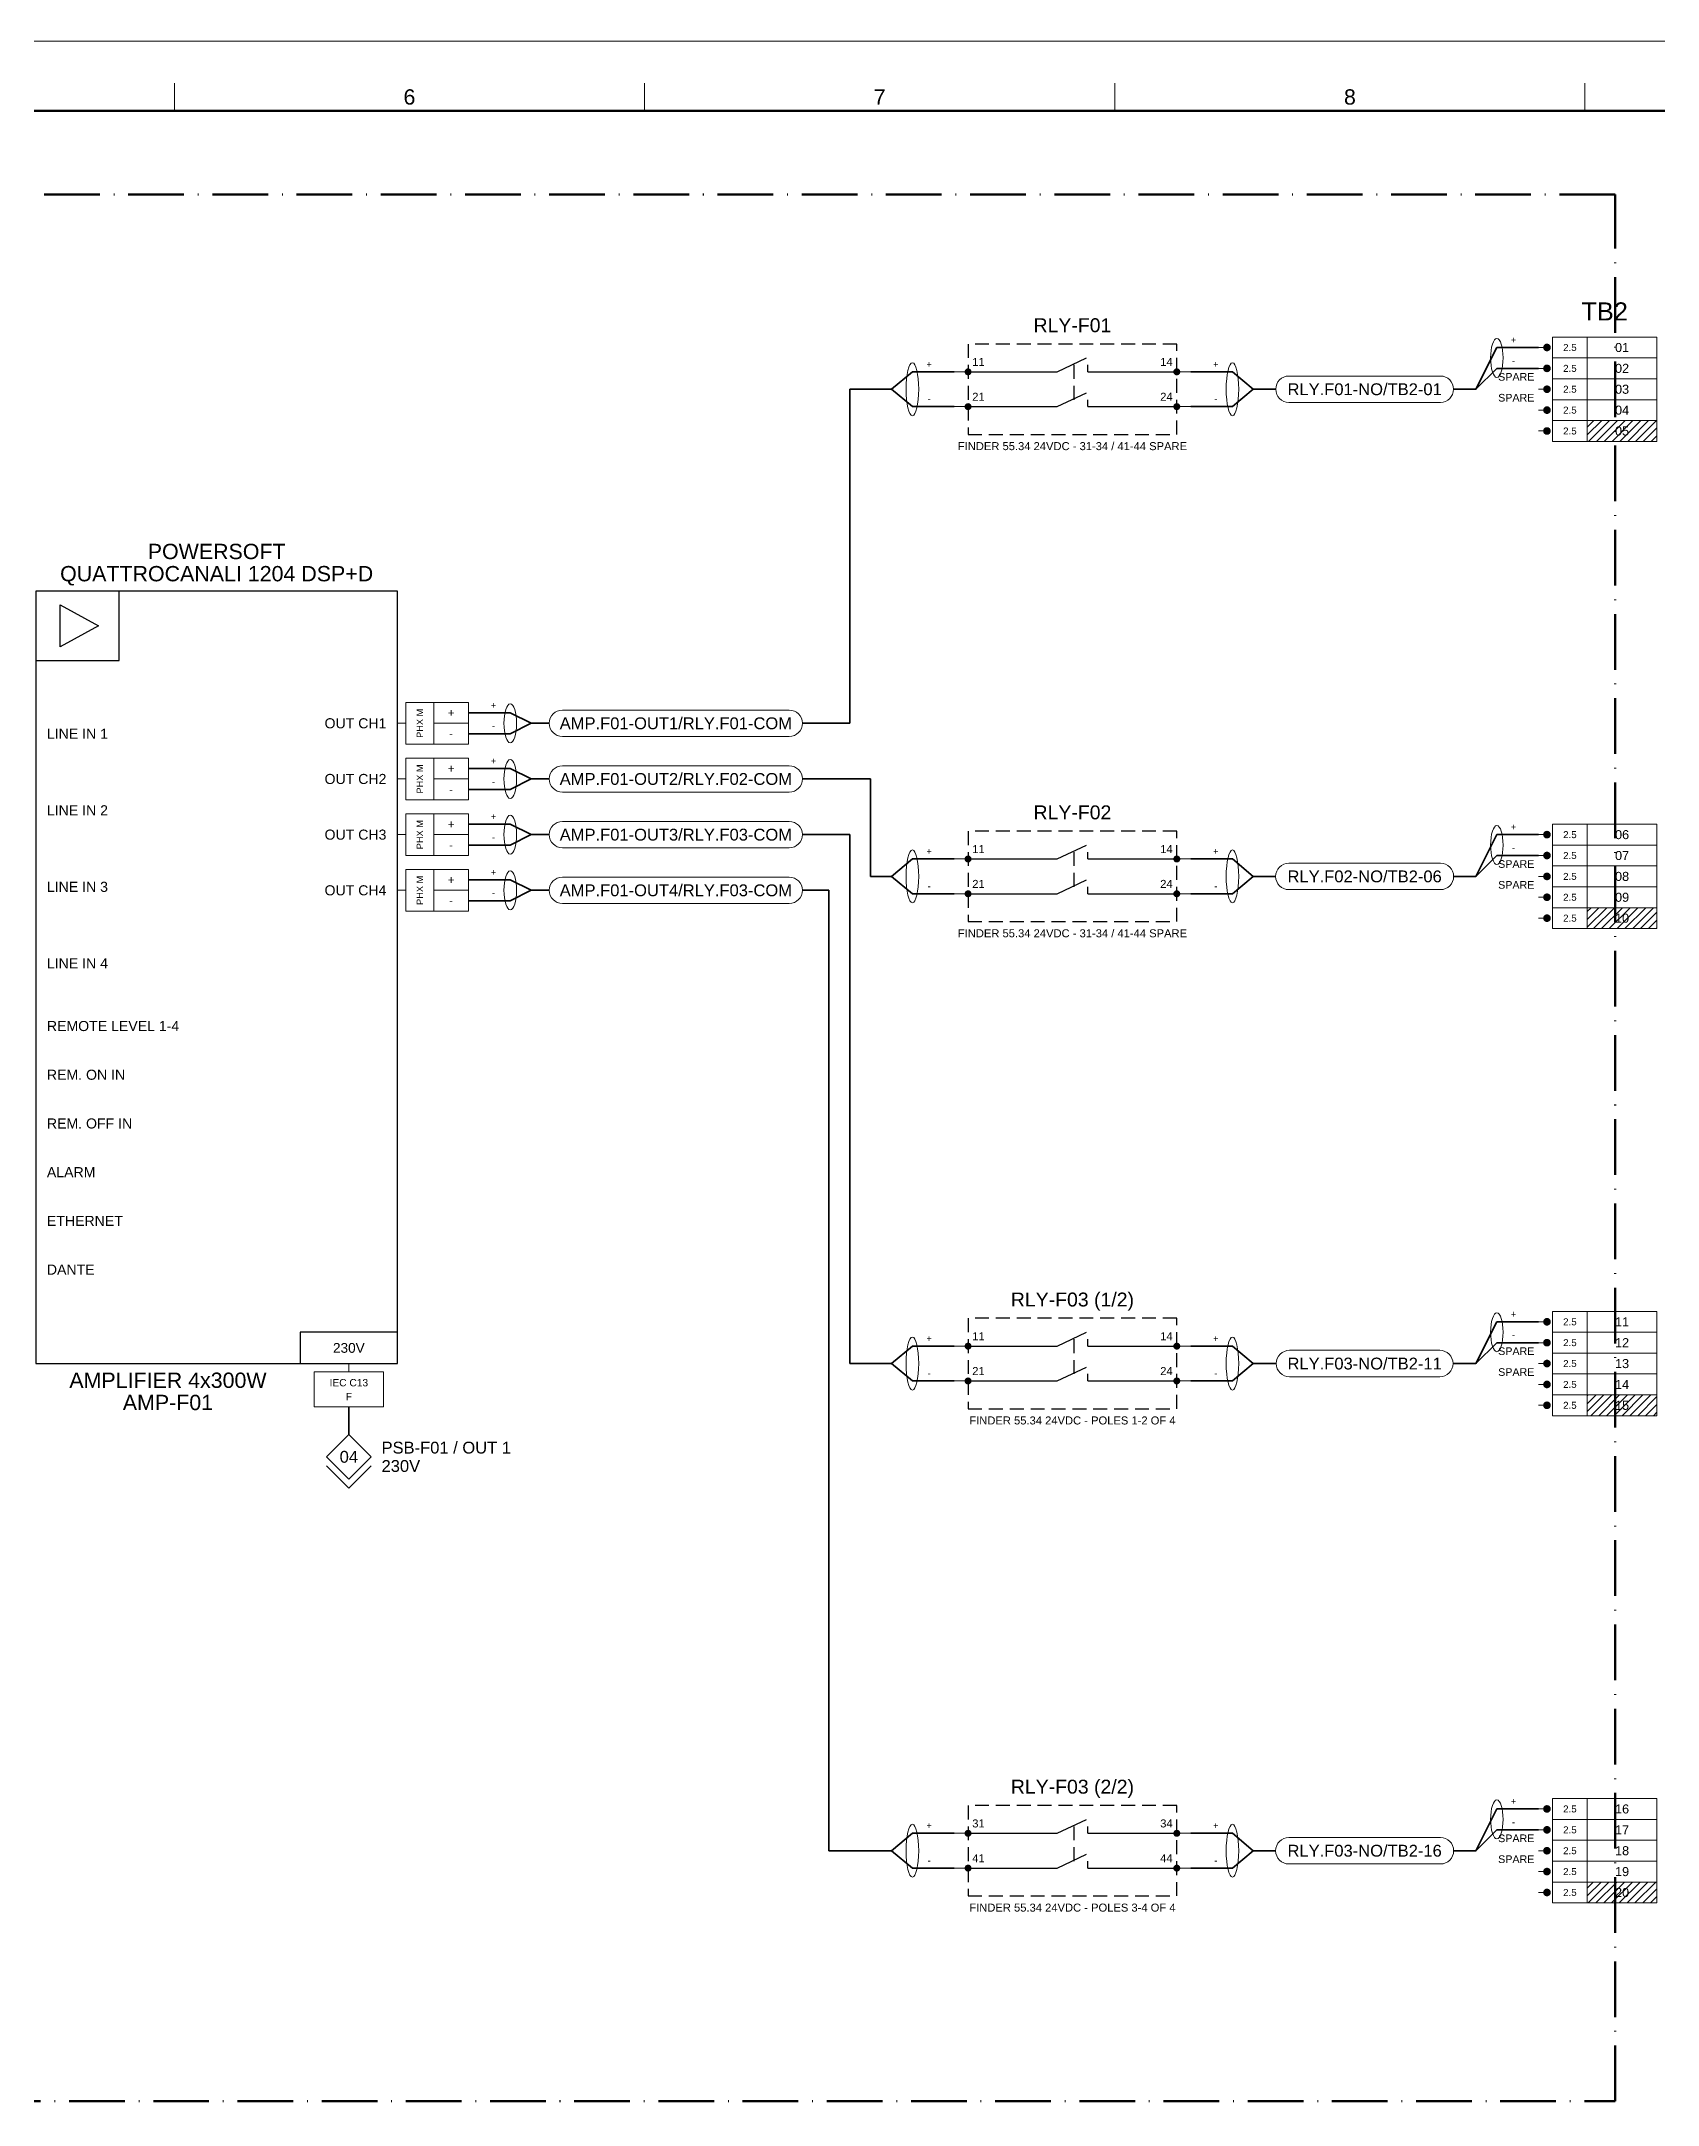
# Model space of a CAD drawing. Header units: millimetres. Extents: x 0 to 841, y 0 to 594.
# Drawn here: x 338.8 to 571.1, y 297.5 to 594 of the extents above; entities that cross this region are included whole.
import ezdxf
from ezdxf.enums import TextEntityAlignment as Align

# ---------------------------------------------------------------- set-up
doc = ezdxf.new("R2010")
doc.units = ezdxf.units.MM
doc.linetypes.add('AV_DASHDOT', pattern=[12, 8, -2, 0, -2])
doc.linetypes.add('AV_HIDDEN', pattern=[3, 2, -1])
for name, color, linetype, lineweight in [('AV-CONN', 7, 'Continuous', 18), ('AV-LABEL', 7, 'Continuous', 18), ('AV-NOTE', 7, 'Continuous', 18), ('AV-TB', 7, 'Continuous', 18), ('AV-TEXT', 7, 'Continuous', 18), ('AV-TEXT-DEV', 7, 'Continuous', 18)]:
    doc.layers.add(name, color=color, linetype=linetype, lineweight=lineweight)
for name, color, linetype, lineweight, true_color in [('AV-DEVICE', 7, 'Continuous', 25, 0x4682ff), ('AV-DEVICE-REF', 7, 'AV_HIDDEN', 25, 0x4682ff), ('AV-FRAME', 7, 'Continuous', 70, 0x7800ff), ('AV-RACK', 7, 'AV_DASHDOT', 50, 0xff00ff), ('AV-SYM', 7, 'Continuous', 25, 0x4682ff), ('AV-XREF', 7, 'Continuous', 18, 0x00af00), ('AV-ZONE', 7, 'Continuous', 18, 0x7800ff), ('W-POWER', 7, 'Continuous', 35, 0xeb8c00), ('W-SPEAKER', 7, 'Continuous', 35, 0x00a0a0)]:
    doc.layers.add(name, color=color, linetype=linetype, lineweight=lineweight, true_color=true_color)
doc.styles.add('AV', font='arial.ttf')

msp = doc.modelspace()

# ---------------------------------------------------------------- hatches: boundary and pattern name
at = {"layer": 'AV-TB', "true_color": 0x009600}
h = msp.add_hatch(dxfattribs=at)
h.set_pattern_fill('ANSI31', scale=0.25)
h.paths.add_polyline_path([(561, 536.5), (571, 536.5), (571, 539.5), (561, 539.5)])
h = msp.add_hatch(dxfattribs=at)
h.set_pattern_fill('ANSI31', scale=0.25)
h.paths.add_polyline_path([(561, 466.5), (571, 466.5), (571, 469.5), (561, 469.5)])
h = msp.add_hatch(dxfattribs=at)
h.set_pattern_fill('ANSI31', scale=0.25)
h.paths.add_polyline_path([(561, 396.5), (571, 396.5), (571, 399.5), (561, 399.5)])
h = msp.add_hatch(dxfattribs=at)
h.set_pattern_fill('ANSI31', scale=0.25)
h.paths.add_polyline_path([(561, 326.5), (571, 326.5), (571, 329.5), (561, 329.5)])

# ---------------------------------------------------------------- linework, layer by layer
at = {"layer": 'AV-CONN'}
for p, q in [((390, 496), (391.2, 496)), ((390, 488), (391.2, 488)), ((390, 480), (391.2, 480)), ((390, 472), (391.2, 472)), ((383, 404), (383, 402.8))]:
    msp.add_line(p, q, dxfattribs=at)
for points in [[(391.2, 493), (395.2, 493), (395.2, 499), (391.2, 499)], [(395.2, 496), (400.2, 496), (400.2, 499), (395.2, 499)], [(395.2, 493), (400.2, 493), (400.2, 496), (395.2, 496)], [(391.2, 485), (395.2, 485), (395.2, 491), (391.2, 491)], [(395.2, 488), (400.2, 488), (400.2, 491), (395.2, 491)], [(395.2, 485), (400.2, 485), (400.2, 488), (395.2, 488)], [(391.2, 477), (395.2, 477), (395.2, 483), (391.2, 483)], [(395.2, 480), (400.2, 480), (400.2, 483), (395.2, 483)], [(395.2, 477), (400.2, 477), (400.2, 480), (395.2, 480)], [(391.2, 469), (395.2, 469), (395.2, 475), (391.2, 475)], [(395.2, 472), (400.2, 472), (400.2, 475), (395.2, 475)], [(395.2, 469), (400.2, 469), (400.2, 472), (395.2, 472)], [(378, 397.8), (388, 397.8), (388, 402.8), (378, 402.8)]]:
    msp.add_lwpolyline(points, close=True, dxfattribs=at)
for centre, major_axis, ratio in [((548, 548.5), (0, 2.8), 0.321429), ((464, 544), (0, 3.8), 0.236842), ((510, 544), (0, 3.8), 0.236842), ((406.2, 496), (0, 2.8), 0.321429), ((406.2, 488), (0, 2.8), 0.321429), ((406.2, 480), (0, 2.8), 0.321429), ((548, 478.5), (0, 2.8), 0.321429), ((464, 474), (0, 3.8), 0.236842), ((510, 474), (0, 3.8), 0.236842), ((406.2, 472), (0, 2.8), 0.321429), ((548, 408.5), (0, 2.8), 0.321429), ((464, 404), (0, 3.8), 0.236842), ((510, 404), (0, 3.8), 0.236842), ((548, 338.5), (0, 2.8), 0.321429), ((464, 334), (0, 3.8), 0.236842), ((510, 334), (0, 3.8), 0.236842)]:
    msp.add_ellipse(centre, major_axis=major_axis, ratio=ratio, dxfattribs=at)
at = {"layer": 'AV-DEVICE'}
for points in [[(338, 404), (390, 404), (390, 515), (338, 515)], [(338, 505), (350, 505), (350, 515), (338, 515)], [(376, 404), (390, 404), (390, 408.5), (376, 408.5)]]:
    msp.add_lwpolyline(points, close=True, dxfattribs=at)
at = {"layer": 'AV-DEVICE-REF'}
for points in [[(472, 537.5), (502, 537.5), (502, 550.5), (472, 550.5)], [(472, 467.5), (502, 467.5), (502, 480.5), (472, 480.5)], [(472, 397.5), (502, 397.5), (502, 410.5), (472, 410.5)], [(472, 327.5), (502, 327.5), (502, 340.5), (472, 340.5)]]:
    msp.add_lwpolyline(points, close=True, dxfattribs=at)
at = {"layer": 'AV-FRAME'}
msp.add_lwpolyline([(20, 10), (831, 10), (831, 584), (20, 584)], close=True, dxfattribs=at)
at = {"layer": 'AV-LABEL'}
for points in [[(518.12, 542.1), (539.88, 542.1, 1), (539.88, 545.9), (518.12, 545.9, 1)], [(413.7, 494.1), (446.3, 494.1, 1), (446.3, 497.9), (413.7, 497.9, 1)], [(413.7, 486.1), (446.3, 486.1, 1), (446.3, 489.9), (413.7, 489.9, 1)], [(413.7, 478.1), (446.3, 478.1, 1), (446.3, 481.9), (413.7, 481.9, 1)], [(518.11, 472.1), (539.89, 472.1, 1), (539.89, 475.9), (518.11, 475.9, 1)], [(413.7, 470.1), (446.3, 470.1, 1), (446.3, 473.9), (413.7, 473.9, 1)], [(518.2, 402.1), (539.8, 402.1, 1), (539.8, 405.9), (518.2, 405.9, 1)], [(518.11, 332.1), (539.89, 332.1, 1), (539.89, 335.9), (518.11, 335.9, 1)]]:
    msp.add_lwpolyline(points, format="xyb", close=True, dxfattribs=at)
at = {"layer": 'AV-RACK'}
msp.add_lwpolyline([(125, 298), (565, 298), (565, 572), (125, 572)], close=True, dxfattribs=at)
at = {"layer": 'AV-SYM'}
for p, q in [((472, 546.5), (484.8, 546.5)), ((484.8, 546.5), (489, 548.5)), ((489.2, 546.5), (489.2, 547.5)), ((489.2, 546.5), (502, 546.5)), ((484.8, 541.5), (489, 543.5)), ((472, 541.5), (484.8, 541.5)), ((489.2, 541.5), (489.2, 542.5)), ((489.2, 541.5), (502, 541.5)), ((484.8, 476.5), (489, 478.5)), ((489.2, 476.5), (489.2, 477.5)), ((472, 476.5), (484.8, 476.5)), ((489.2, 476.5), (502, 476.5)), ((472, 471.5), (484.8, 471.5)), ((484.8, 471.5), (489, 473.5)), ((489.2, 471.5), (489.2, 472.5)), ((489.2, 471.5), (502, 471.5)), ((472, 406.5), (484.8, 406.5)), ((484.8, 406.5), (489, 408.5)), ((489.2, 406.5), (489.2, 407.5)), ((489.2, 406.5), (502, 406.5)), ((484.8, 401.5), (489, 403.5)), ((472, 401.5), (484.8, 401.5)), ((489.2, 401.5), (489.2, 402.5)), ((489.2, 401.5), (502, 401.5)), ((484.8, 336.5), (489, 338.5)), ((472, 336.5), (484.8, 336.5)), ((489.2, 336.5), (489.2, 337.5)), ((489.2, 336.5), (502, 336.5)), ((484.8, 331.5), (489, 333.5)), ((489.2, 331.5), (489.2, 332.5)), ((472, 331.5), (484.8, 331.5)), ((489.2, 331.5), (502, 331.5))]:
    msp.add_line(p, q, dxfattribs=at)
at = {"layer": 'AV-SYM', "linetype": 'AV_HIDDEN'}
for p, q in [((487.2, 547.5), (487.2, 542.5)), ((487.2, 477.5), (487.2, 472.5)), ((487.2, 407.5), (487.2, 402.5)), ((487.2, 337.5), (487.2, 332.5))]:
    msp.add_line(p, q, dxfattribs=at)
at = {"layer": 'AV-SYM'}
msp.add_lwpolyline([(341.5, 513), (347, 510), (341.5, 507)], close=True, dxfattribs=at)
at = {"layer": 'AV-TB'}
for p, q in [((561, 548.5), (561, 551.5)), ((555.2, 550), (554, 550)), ((472, 546.5), (470, 546.5)), ((502, 546.5), (504, 546.5)), ((555.2, 547), (554, 547)), ((561, 545.5), (561, 548.5)), ((555.2, 544), (554, 544)), ((561, 542.5), (561, 545.5)), ((472, 541.5), (470, 541.5)), ((502, 541.5), (504, 541.5)), ((555.2, 541), (554, 541)), ((561, 539.5), (561, 542.5)), ((555.2, 538), (554, 538)), ((561, 536.5), (561, 539.5)), ((561, 478.5), (561, 481.5)), ((555.2, 480), (554, 480)), ((561, 475.5), (561, 478.5)), ((472, 476.5), (470, 476.5)), ((502, 476.5), (504, 476.5)), ((555.2, 477), (554, 477)), ((561, 472.5), (561, 475.5)), ((472, 471.5), (470, 471.5)), ((502, 471.5), (504, 471.5)), ((555.2, 474), (554, 474)), ((561, 469.5), (561, 472.5)), ((555.2, 471), (554, 471)), ((561, 466.5), (561, 469.5)), ((555.2, 468), (554, 468)), ((555.2, 410), (554, 410)), ((561, 408.5), (561, 411.5)), ((472, 406.5), (470, 406.5)), ((502, 406.5), (504, 406.5)), ((555.2, 407), (554, 407)), ((561, 405.5), (561, 408.5)), ((555.2, 404), (554, 404)), ((561, 402.5), (561, 405.5)), ((472, 401.5), (470, 401.5)), ((502, 401.5), (504, 401.5)), ((555.2, 401), (554, 401)), ((561, 399.5), (561, 402.5)), ((555.2, 398), (554, 398)), ((561, 396.5), (561, 399.5)), ((561, 338.5), (561, 341.5)), ((555.2, 340), (554, 340)), ((561, 335.5), (561, 338.5)), ((472, 336.5), (470, 336.5)), ((502, 336.5), (504, 336.5)), ((555.2, 337), (554, 337)), ((561, 332.5), (561, 335.5)), ((555.2, 334), (554, 334)), ((561, 329.5), (561, 332.5)), ((472, 331.5), (470, 331.5)), ((502, 331.5), (504, 331.5)), ((555.2, 331), (554, 331)), ((561, 326.5), (561, 329.5)), ((555.2, 328), (554, 328))]:
    msp.add_line(p, q, dxfattribs=at)
for points in [[(556, 548.5), (571, 548.5), (571, 551.5), (556, 551.5)], [(556, 545.5), (571, 545.5), (571, 548.5), (556, 548.5)], [(556, 542.5), (571, 542.5), (571, 545.5), (556, 545.5)], [(556, 539.5), (571, 539.5), (571, 542.5), (556, 542.5)], [(556, 536.5), (571, 536.5), (571, 539.5), (556, 539.5)], [(556, 478.5), (571, 478.5), (571, 481.5), (556, 481.5)], [(556, 475.5), (571, 475.5), (571, 478.5), (556, 478.5)], [(556, 472.5), (571, 472.5), (571, 475.5), (556, 475.5)], [(556, 469.5), (571, 469.5), (571, 472.5), (556, 472.5)], [(556, 466.5), (571, 466.5), (571, 469.5), (556, 469.5)], [(556, 408.5), (571, 408.5), (571, 411.5), (556, 411.5)], [(556, 405.5), (571, 405.5), (571, 408.5), (556, 408.5)], [(556, 402.5), (571, 402.5), (571, 405.5), (556, 405.5)], [(556, 399.5), (571, 399.5), (571, 402.5), (556, 402.5)], [(556, 396.5), (571, 396.5), (571, 399.5), (556, 399.5)], [(556, 338.5), (571, 338.5), (571, 341.5), (556, 341.5)], [(556, 335.5), (571, 335.5), (571, 338.5), (556, 338.5)], [(556, 332.5), (571, 332.5), (571, 335.5), (556, 335.5)], [(556, 329.5), (571, 329.5), (571, 332.5), (556, 332.5)], [(556, 326.5), (571, 326.5), (571, 329.5), (556, 329.5)]]:
    msp.add_lwpolyline(points, close=True, dxfattribs=at)
for points, const_width in [([(554.93, 550, 1), (555.48, 550, 1)], 0.55), ([(471.75, 546.5, 1), (472.25, 546.5, 1)], 0.5), ([(501.75, 546.5, 1), (502.25, 546.5, 1)], 0.5), ([(554.93, 547, 1), (555.48, 547, 1)], 0.55), ([(554.93, 544, 1), (555.48, 544, 1)], 0.55), ([(471.75, 541.5, 1), (472.25, 541.5, 1)], 0.5), ([(501.75, 541.5, 1), (502.25, 541.5, 1)], 0.5), ([(554.93, 541, 1), (555.48, 541, 1)], 0.55), ([(554.93, 538, 1), (555.48, 538, 1)], 0.55), ([(554.93, 480, 1), (555.48, 480, 1)], 0.55), ([(554.93, 477, 1), (555.48, 477, 1)], 0.55), ([(471.75, 476.5, 1), (472.25, 476.5, 1)], 0.5), ([(501.75, 476.5, 1), (502.25, 476.5, 1)], 0.5), ([(554.93, 474, 1), (555.48, 474, 1)], 0.55), ([(471.75, 471.5, 1), (472.25, 471.5, 1)], 0.5), ([(501.75, 471.5, 1), (502.25, 471.5, 1)], 0.5), ([(554.93, 471, 1), (555.48, 471, 1)], 0.55), ([(554.93, 468, 1), (555.48, 468, 1)], 0.55), ([(554.93, 410, 1), (555.48, 410, 1)], 0.55), ([(471.75, 406.5, 1), (472.25, 406.5, 1)], 0.5), ([(501.75, 406.5, 1), (502.25, 406.5, 1)], 0.5), ([(554.93, 407, 1), (555.48, 407, 1)], 0.55), ([(554.93, 404, 1), (555.48, 404, 1)], 0.55), ([(471.75, 401.5, 1), (472.25, 401.5, 1)], 0.5), ([(501.75, 401.5, 1), (502.25, 401.5, 1)], 0.5), ([(554.93, 401, 1), (555.48, 401, 1)], 0.55), ([(554.93, 398, 1), (555.48, 398, 1)], 0.55), ([(554.93, 340, 1), (555.48, 340, 1)], 0.55), ([(471.75, 336.5, 1), (472.25, 336.5, 1)], 0.5), ([(501.75, 336.5, 1), (502.25, 336.5, 1)], 0.5), ([(554.93, 337, 1), (555.48, 337, 1)], 0.55), ([(554.93, 334, 1), (555.48, 334, 1)], 0.55), ([(471.75, 331.5, 1), (472.25, 331.5, 1)], 0.5), ([(501.75, 331.5, 1), (502.25, 331.5, 1)], 0.5), ([(554.93, 331, 1), (555.48, 331, 1)], 0.55), ([(554.93, 328, 1), (555.48, 328, 1)], 0.55)]:
    msp.add_lwpolyline(points, format="xyb", close=True, dxfattribs=dict(at, const_width=const_width))
at = {"layer": 'AV-XREF'}
msp.add_lwpolyline([(379.8, 390.6), (383, 393.8), (386.2, 390.6), (383, 387.4)], close=True, dxfattribs=at)
msp.add_lwpolyline([(379.8, 389.3), (383, 386.1), (386.2, 389.3)], dxfattribs=at)
at = {"layer": 'AV-ZONE'}
for p, q in [((357.92, 584), (357.92, 588)), ((425.5, 584), (425.5, 588)), ((493.08, 584), (493.08, 588)), ((560.67, 584), (560.67, 588))]:
    msp.add_line(p, q, dxfattribs=at)
at = {"layer": 'AV-ZONE', "lineweight": 13}
msp.add_lwpolyline([(0, 0), (841, 0), (841, 594), (0, 594)], close=True, dxfattribs=at)
at = {"layer": 'W-POWER'}
msp.add_line((383, 397.8), (383, 393.8), dxfattribs=at)
at = {"layer": 'W-SPEAKER'}
for p, q in [((548, 550), (545, 544)), ((554, 550), (548, 550)), ((464, 546.5), (461, 544)), ((470, 546.5), (464, 546.5)), ((504, 546.5), (510, 546.5)), ((510, 546.5), (513, 544)), ((548, 547), (545, 544)), ((554, 547), (548, 547)), ((455, 496), (455, 544)), ((455, 544), (461, 544)), ((464, 541.5), (461, 544)), ((510, 541.5), (513, 544)), ((513, 544), (516.22, 544)), ((541.78, 544), (545, 544)), ((470, 541.5), (464, 541.5)), ((504, 541.5), (510, 541.5)), ((400.2, 497.5), (406.2, 497.5)), ((406.2, 497.5), (409.2, 496)), ((406.2, 494.5), (409.2, 496)), ((409.2, 496), (411.8, 496)), ((448.2, 496), (455, 496)), ((400.2, 494.5), (406.2, 494.5)), ((400.2, 489.5), (406.2, 489.5)), ((406.2, 489.5), (409.2, 488)), ((400.2, 486.5), (406.2, 486.5)), ((406.2, 486.5), (409.2, 488)), ((409.2, 488), (411.8, 488)), ((448.2, 488), (458, 488)), ((458, 488), (458, 474)), ((400.2, 481.5), (406.2, 481.5)), ((406.2, 481.5), (409.2, 480)), ((400.2, 478.5), (406.2, 478.5)), ((406.2, 478.5), (409.2, 480)), ((409.2, 480), (411.8, 480)), ((448.2, 480), (455, 480)), ((455, 480), (455, 404)), ((548, 480), (545, 474)), ((554, 480), (548, 480)), ((464, 476.5), (461, 474)), ((470, 476.5), (464, 476.5)), ((504, 476.5), (510, 476.5)), ((510, 476.5), (513, 474)), ((548, 477), (545, 474)), ((554, 477), (548, 477)), ((400.2, 473.5), (406.2, 473.5)), ((406.2, 473.5), (409.2, 472)), ((406.2, 470.5), (409.2, 472)), ((409.2, 472), (411.8, 472)), ((448.2, 472), (452, 472)), ((452, 472), (452, 334)), ((458, 474), (461, 474)), ((464, 471.5), (461, 474)), ((470, 471.5), (464, 471.5)), ((504, 471.5), (510, 471.5)), ((510, 471.5), (513, 474)), ((513, 474), (516.21, 474)), ((541.79, 474), (545, 474)), ((400.2, 470.5), (406.2, 470.5)), ((548, 410), (545, 404)), ((554, 410), (548, 410)), ((464, 406.5), (461, 404)), ((470, 406.5), (464, 406.5)), ((504, 406.5), (510, 406.5)), ((510, 406.5), (513, 404)), ((548, 407), (545, 404)), ((554, 407), (548, 407)), ((455, 404), (461, 404)), ((464, 401.5), (461, 404)), ((510, 401.5), (513, 404)), ((513, 404), (516.3, 404)), ((541.7, 404), (545, 404)), ((470, 401.5), (464, 401.5)), ((504, 401.5), (510, 401.5)), ((548, 340), (545, 334)), ((554, 340), (548, 340)), ((464, 336.5), (461, 334)), ((470, 336.5), (464, 336.5)), ((504, 336.5), (510, 336.5)), ((510, 336.5), (513, 334)), ((548, 337), (545, 334)), ((554, 337), (548, 337)), ((452, 334), (461, 334)), ((464, 331.5), (461, 334)), ((510, 331.5), (513, 334)), ((513, 334), (516.21, 334)), ((541.79, 334), (545, 334)), ((470, 331.5), (464, 331.5)), ((504, 331.5), (510, 331.5))]:
    msp.add_line(p, q, dxfattribs=at)

# ---------------------------------------------------------------- texts
at = {"layer": 'AV-CONN', "style": 'AV'}
for p in [(393.2, 496), (393.2, 488), (393.2, 480), (393.2, 472)]:
    msp.add_text('PHX M', height=0.95, rotation=90, dxfattribs=at).set_placement(p, align=Align.MIDDLE_CENTER)
for s, height, p in [('+', 1.15, (397.7, 497.5)), ('-', 1.15, (397.7, 494.5)), ('+', 1.15, (397.7, 489.5)), ('-', 1.15, (397.7, 486.5)), ('+', 1.15, (397.7, 481.5)), ('-', 1.15, (397.7, 478.5)), ('+', 1.15, (397.7, 473.5)), ('-', 1.15, (397.7, 470.5)), ('IEC C13', 1.05, (383, 401.25)), ('F', 1.05, (383, 399.25))]:
    msp.add_text(s, height=height, dxfattribs=at).set_placement(p, align=Align.MIDDLE_CENTER)
at = {"layer": 'AV-LABEL', "style": 'AV'}
for s, p in [('RLY.F01-NO/TB2-01', (529, 544)), ('AMP.F01-OUT1/RLY.F01-COM', (430, 496)), ('AMP.F01-OUT2/RLY.F02-COM', (430, 488)), ('AMP.F01-OUT3/RLY.F03-COM', (430, 480)), ('RLY.F02-NO/TB2-06', (529, 474)), ('AMP.F01-OUT4/RLY.F03-COM', (430, 472)), ('RLY.F03-NO/TB2-11', (529, 404)), ('RLY.F03-NO/TB2-16', (529, 334))]:
    msp.add_text(s, height=1.7, dxfattribs=at).set_placement(p, align=Align.MIDDLE_CENTER)
at = {"layer": 'AV-NOTE', "style": 'AV'}
for s, p in [('+', (550.4, 550.35)), ('+', (466.4, 546.85)), ('+', (507.6, 546.85)), ('-', (550.4, 547.35)), ('-', (466.4, 541.85)), ('-', (507.6, 541.85)), ('+', (403.8, 497.85)), ('-', (403.8, 494.85)), ('+', (403.8, 489.85)), ('-', (403.8, 486.85)), ('+', (403.8, 481.85)), ('+', (550.4, 480.35)), ('-', (403.8, 478.85)), ('+', (466.4, 476.85)), ('+', (507.6, 476.85)), ('-', (550.4, 477.35)), ('+', (403.8, 473.85)), ('-', (403.8, 470.85)), ('-', (466.4, 471.85)), ('-', (507.6, 471.85)), ('+', (550.4, 410.35)), ('+', (466.4, 406.85)), ('+', (507.6, 406.85)), ('-', (550.4, 407.35)), ('-', (466.4, 401.85)), ('-', (507.6, 401.85)), ('+', (550.4, 340.35)), ('-', (550.4, 337.35)), ('+', (466.4, 336.85)), ('+', (507.6, 336.85)), ('-', (466.4, 331.85)), ('-', (507.6, 331.85))]:
    msp.add_text(s, height=0.95, dxfattribs=at).set_placement(p, align=Align.BOTTOM_CENTER)
for p in [(553.4, 544.9), (553.4, 541.9), (553.4, 474.9), (553.4, 471.9), (553.4, 404.9), (553.4, 401.9), (553.4, 334.9), (553.4, 331.9)]:
    msp.add_text('SPARE', height=1.1, dxfattribs=at).set_placement(p, align=Align.BOTTOM_RIGHT)
for s, p in [('FINDER 55.34 24VDC - 31-34 / 41-44 SPARE', (487, 536.4)), ('FINDER 55.34 24VDC - 31-34 / 41-44 SPARE', (487, 466.4)), ('FINDER 55.34 24VDC - POLES 1-2 OF 4', (487, 396.4)), ('FINDER 55.34 24VDC - POLES 3-4 OF 4', (487, 326.4))]:
    msp.add_text(s, height=1.15, dxfattribs=at).set_placement(p, align=Align.TOP_CENTER)
at = {"layer": 'AV-TB', "style": 'AV'}
for s, height, p in [('2.5', 1, (558.5, 550)), ('2.5', 1, (558.5, 547)), ('2.5', 1, (558.5, 544)), ('2.5', 1, (558.5, 541)), ('2.5', 1, (558.5, 538)), ('05', 1.3, (566, 538)), ('2.5', 1, (558.5, 480)), ('2.5', 1, (558.5, 477)), ('2.5', 1, (558.5, 474)), ('2.5', 1, (558.5, 471)), ('2.5', 1, (558.5, 468)), ('10', 1.3, (566, 468)), ('2.5', 1, (558.5, 410)), ('2.5', 1, (558.5, 407)), ('2.5', 1, (558.5, 404)), ('2.5', 1, (558.5, 401)), ('2.5', 1, (558.5, 398)), ('15', 1.3, (566, 398)), ('2.5', 1, (558.5, 340)), ('2.5', 1, (558.5, 337)), ('2.5', 1, (558.5, 334)), ('2.5', 1, (558.5, 331)), ('2.5', 1, (558.5, 328)), ('20', 1.3, (566, 328))]:
    msp.add_text(s, height=height, dxfattribs=at).set_placement(p, align=Align.MIDDLE_CENTER)
at = {"layer": 'AV-TB', "true_color": 0x000000, "style": 'AV'}
for s, p in [('01', (566, 550)), ('02', (566, 547)), ('03', (566, 544)), ('04', (566, 541)), ('06', (566, 480)), ('07', (566, 477)), ('08', (566, 474)), ('09', (566, 471)), ('11', (566, 410)), ('12', (566, 407)), ('13', (566, 404)), ('14', (566, 401)), ('16', (566, 340)), ('17', (566, 337)), ('18', (566, 334)), ('19', (566, 331))]:
    msp.add_text(s, height=1.3, dxfattribs=at).set_placement(p, align=Align.MIDDLE_CENTER)
at = {"layer": 'AV-TEXT', "style": 'AV'}
for s, p in [('11', (472.6, 547)), ('21', (472.6, 542)), ('11', (472.6, 477)), ('21', (472.6, 472)), ('11', (472.6, 407)), ('21', (472.6, 402)), ('31', (472.6, 337)), ('41', (472.6, 332))]:
    msp.add_text(s, height=1.15, dxfattribs=at).set_placement(p, align=Align.BOTTOM_LEFT)
for s, p in [('14', (501.4, 547)), ('24', (501.4, 542)), ('14', (501.4, 477)), ('24', (501.4, 472)), ('14', (501.4, 407)), ('24', (501.4, 402)), ('34', (501.4, 337)), ('44', (501.4, 332))]:
    msp.add_text(s, height=1.15, dxfattribs=at).set_placement(p, align=Align.BOTTOM_RIGHT)
for s, height, p in [('LINE IN 1', 1.45, (339.6, 494.5)), ('LINE IN 2', 1.45, (339.6, 483.5)), ('LINE IN 3', 1.45, (339.6, 472.5)), ('LINE IN 4', 1.45, (339.6, 461.5)), ('REMOTE LEVEL 1-4', 1.45, (339.6, 452.5)), ('REM. ON IN', 1.45, (339.6, 445.5)), ('REM. OFF IN', 1.45, (339.6, 438.5)), ('ALARM', 1.45, (339.6, 431.5)), ('ETHERNET', 1.45, (339.6, 424.5)), ('DANTE', 1.45, (339.6, 417.5)), ('PSB-F01 / OUT 1', 1.7, (387.7, 391.92)), ('230V', 1.7, (387.7, 389.28))]:
    msp.add_text(s, height=height, dxfattribs=at).set_placement(p, align=Align.MIDDLE_LEFT)
for s, p in [('OUT CH1', (388.4, 496)), ('OUT CH2', (388.4, 488)), ('OUT CH3', (388.4, 480)), ('OUT CH4', (388.4, 472))]:
    msp.add_text(s, height=1.45, dxfattribs=at).set_placement(p, align=Align.MIDDLE_RIGHT)
for s, height, p in [('230V', 1.4, (383, 406.25)), ('04', 1.7, (383, 390.6))]:
    msp.add_text(s, height=height, dxfattribs=at).set_placement(p, align=Align.MIDDLE_CENTER)
at = {"layer": 'AV-TEXT-DEV', "style": 'AV'}
for s, height, p in [('TB2', 2.6, (563.5, 553.1)), ('RLY-F01', 2, (487, 551.6)), ('RLY-F02', 2, (487, 481.6)), ('RLY-F03 (1/2)', 2, (487, 411.6)), ('RLY-F03 (2/2)', 2, (487, 341.6))]:
    msp.add_text(s, height=height, dxfattribs=at).set_placement(p, align=Align.BOTTOM_CENTER)
for s, p in [('POWERSOFT', (364, 520.69)), ('QUATTROCANALI 1204 DSP+D', (364, 517.5)), ('AMPLIFIER 4x300W', (357, 401.6)), ('AMP-F01', (357, 398.41))]:
    msp.add_text(s, height=2.2, dxfattribs=at).set_placement(p, align=Align.MIDDLE_CENTER)
at = {"layer": 'AV-ZONE', "true_color": 0x7800ff, "style": 'AV'}
for s, p in [('6', (391.71, 586)), ('7', (459.29, 586)), ('8', (526.88, 586))]:
    msp.add_text(s, height=2.2, dxfattribs=at).set_placement(p, align=Align.MIDDLE_CENTER)

doc.saveas('drawing.dxf')
